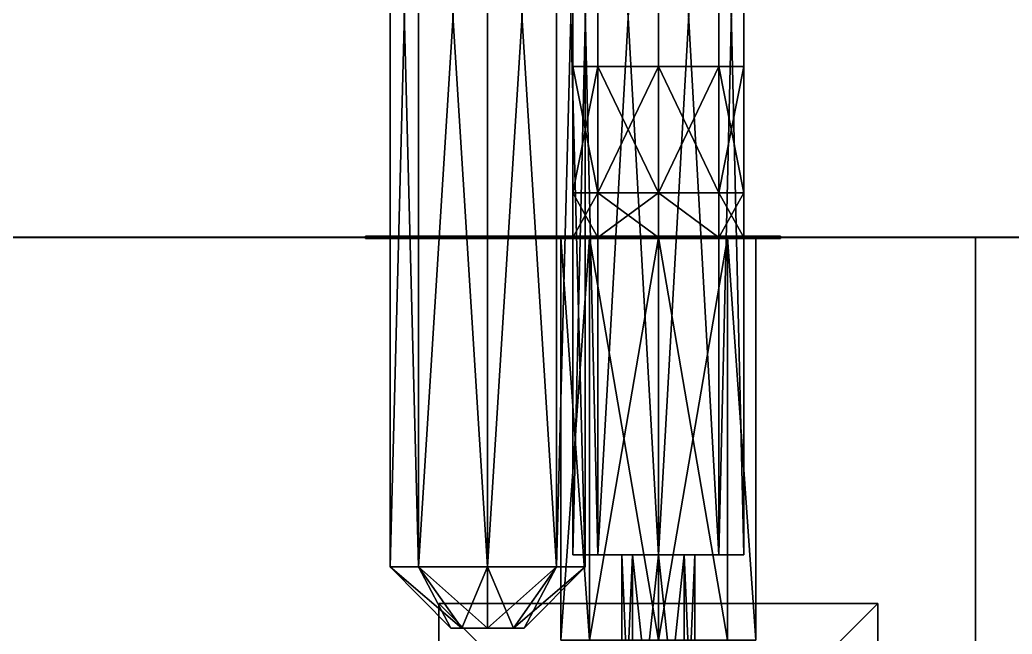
# Model space of a CAD drawing. Extents: x -150 to 2334, y -150 to 2984.
# Drawn here: x 2052.83 to 2093.5, y 742.21 to 767.37 of the extents above; entities that cross this region are included whole.
import ezdxf

# ---------------------------------------------------------------- set-up
doc = ezdxf.new("R2010")
doc.units = 0
for name, color, linetype in [('LAYER0', 7, 'CONTINUOUS'), ('LAYER23', 9, 'CONTINUOUS'), ('LAYER243', 7, 'CONTINUOUS'), ('LAYER258', 7, 'CONTINUOUS'), ('LAYER259', 251, 'CONTINUOUS'), ('LAYER27', 254, 'CONTINUOUS'), ('LAYER274', 7, 'CONTINUOUS'), ('LAYER278', 7, 'CONTINUOUS'), ('LAYER309', 7, 'CONTINUOUS'), ('LAYER31', 7, 'CONTINUOUS'), ('LAYER406', 7, 'CONTINUOUS'), ('LAYER48', 9, 'CONTINUOUS'), ('LAYER52', 254, 'CONTINUOUS'), ('LAYER56', 7, 'CONTINUOUS'), ('LAYER6', 7, 'CONTINUOUS'), ('LAYER69', 9, 'CONTINUOUS'), ('LAYER70', 254, 'CONTINUOUS')]:
    doc.layers.add(name, color=color, linetype=linetype)

msp = doc.modelspace()

# ---------------------------------------------------------------- linework, layer by layer
at = {"layer": 'LAYER0', "invisible_edges": 1}
for points in [[(2334, 2984, -5), (-150, -150, -5), (-150, 2984, -5), (2334, 2984, -5)], [(-150, -150, -5), (2334, 2984, -5), (2334, -150, -5), (-150, -150, -5)], [(2334, -150), (-150, 2984), (-150, -150), (2334, -150)], [(-150, 2984), (2334, -150), (2334, 2984), (-150, 2984)]]:
    msp.add_3dface(points, dxfattribs=at)
at = {"layer": 'LAYER23'}
for points in [[(2076.525, 789.457, 859.4749), (2075.5, 789.457, 857), (2075.5, 745.457, 857), (2076.525, 789.457, 859.4749)], [(2076.525, 745.457, 859.4749), (2076.525, 789.457, 859.4749), (2075.5, 745.457, 857), (2076.525, 745.457, 859.4749)], [(2075.5, 789.457, 857), (2076.525, 789.457, 854.5251), (2076.525, 745.457, 854.5251), (2075.5, 789.457, 857)], [(2075.5, 745.457, 857), (2075.5, 789.457, 857), (2076.525, 745.457, 854.5251), (2075.5, 745.457, 857)], [(2079, 789.457, 860.5), (2076.525, 789.457, 859.4749), (2076.525, 745.457, 859.4749), (2079, 789.457, 860.5)], [(2079, 745.457, 860.5), (2079, 789.457, 860.5), (2076.525, 745.457, 859.4749), (2079, 745.457, 860.5)], [(2076.525, 789.457, 854.5251), (2079, 789.457, 853.5), (2079, 745.457, 853.5), (2076.525, 789.457, 854.5251)], [(2076.525, 745.457, 854.5251), (2076.525, 789.457, 854.5251), (2079, 745.457, 853.5), (2076.525, 745.457, 854.5251)], [(2081.475, 789.457, 859.4749), (2079, 789.457, 860.5), (2079, 745.457, 860.5), (2081.475, 789.457, 859.4749)], [(2081.475, 745.457, 859.4749), (2081.475, 789.457, 859.4749), (2079, 745.457, 860.5), (2081.475, 745.457, 859.4749)], [(2079, 789.457, 853.5), (2081.475, 789.457, 854.5251), (2081.475, 745.457, 854.5251), (2079, 789.457, 853.5)], [(2079, 745.457, 853.5), (2079, 789.457, 853.5), (2081.475, 745.457, 854.5251), (2079, 745.457, 853.5)], [(2082.5, 789.457, 857), (2081.475, 789.457, 859.4749), (2081.475, 745.457, 859.4749), (2082.5, 789.457, 857)], [(2082.5, 745.457, 857), (2082.5, 789.457, 857), (2081.475, 745.457, 859.4749), (2082.5, 745.457, 857)], [(2081.475, 789.457, 854.5251), (2082.5, 789.457, 857), (2082.5, 745.457, 857), (2081.475, 789.457, 854.5251)], [(2081.475, 745.457, 854.5251), (2081.475, 789.457, 854.5251), (2082.5, 745.457, 857), (2081.475, 745.457, 854.5251)], [(2074, 758.507, 862), (2084, 758.507, 862), (2084, 758.507, 852), (2074, 758.507, 862)], [(2074, 758.507, 852), (2074, 758.507, 862), (2084, 758.507, 852), (2074, 758.507, 852)], [(2074, 758.507, 862), (2084, 758.407, 862), (2084, 758.507, 862), (2074, 758.507, 862)], [(2074, 758.407, 862), (2084, 758.407, 862), (2074, 758.507, 862), (2074, 758.407, 862)], [(2074, 758.407, 852), (2074, 758.507, 862), (2074, 758.407, 862), (2074, 758.407, 852)], [(2074, 758.507, 852), (2074, 758.507, 862), (2074, 758.407, 852), (2074, 758.507, 852)], [(2084, 758.507, 852), (2074, 758.407, 852), (2074, 758.507, 852), (2084, 758.507, 852)], [(2084, 758.407, 852), (2074, 758.407, 852), (2084, 758.507, 852), (2084, 758.407, 852)], [(2074, 758.407, 862), (2084, 758.407, 852), (2084, 758.407, 862), (2074, 758.407, 862)], [(2074, 758.407, 852), (2084, 758.407, 852), (2074, 758.407, 862), (2074, 758.407, 852)], [(2084, 758.407, 862), (2084, 758.507, 852), (2084, 758.407, 852), (2084, 758.407, 862)], [(2084, 758.507, 862), (2084, 758.507, 852), (2084, 758.407, 862), (2084, 758.507, 862)], [(2075.5, 745.457, 857), (2076.525, 745.457, 854.5251), (2081.475, 745.457, 854.5251), (2075.5, 745.457, 857)], [(2076.525, 745.457, 859.4749), (2075.5, 745.457, 857), (2081.475, 745.457, 854.5251), (2076.525, 745.457, 859.4749)], [(2081.475, 745.457, 854.5251), (2076.525, 745.457, 854.5251), (2079, 745.457, 853.5), (2081.475, 745.457, 854.5251)], [(2082.5, 745.457, 857), (2076.525, 745.457, 859.4749), (2081.475, 745.457, 854.5251), (2082.5, 745.457, 857)], [(2081.475, 745.457, 859.4749), (2076.525, 745.457, 859.4749), (2082.5, 745.457, 857), (2081.475, 745.457, 859.4749)], [(2079, 745.457, 860.5), (2076.525, 745.457, 859.4749), (2081.475, 745.457, 859.4749), (2079, 745.457, 860.5)], [(2077.939, 735.457, 858.0607), (2077.5, 745.457, 857), (2077.5, 735.457, 857), (2077.939, 735.457, 858.0607)], [(2077.939, 745.457, 858.0607), (2077.5, 745.457, 857), (2077.939, 735.457, 858.0607), (2077.939, 745.457, 858.0607)], [(2077.5, 735.457, 857), (2077.939, 745.457, 855.9393), (2077.939, 735.457, 855.9393), (2077.5, 735.457, 857)], [(2077.5, 745.457, 857), (2077.939, 745.457, 855.9393), (2077.5, 735.457, 857), (2077.5, 745.457, 857)], [(2079, 735.457, 858.5), (2077.939, 745.457, 858.0607), (2077.939, 735.457, 858.0607), (2079, 735.457, 858.5)], [(2079, 745.457, 858.5), (2077.939, 745.457, 858.0607), (2079, 735.457, 858.5), (2079, 745.457, 858.5)], [(2077.939, 735.457, 855.9393), (2079, 745.457, 855.5), (2079, 735.457, 855.5), (2077.939, 735.457, 855.9393)], [(2077.939, 745.457, 855.9393), (2079, 745.457, 855.5), (2077.939, 735.457, 855.9393), (2077.939, 745.457, 855.9393)], [(2080.061, 735.457, 858.0607), (2079, 745.457, 858.5), (2079, 735.457, 858.5), (2080.061, 735.457, 858.0607)], [(2080.061, 745.457, 858.0607), (2079, 745.457, 858.5), (2080.061, 735.457, 858.0607), (2080.061, 745.457, 858.0607)], [(2079, 735.457, 855.5), (2080.061, 745.457, 855.9393), (2080.061, 735.457, 855.9393), (2079, 735.457, 855.5)], [(2079, 745.457, 855.5), (2080.061, 745.457, 855.9393), (2079, 735.457, 855.5), (2079, 745.457, 855.5)], [(2080.5, 735.457, 857), (2080.061, 745.457, 858.0607), (2080.061, 735.457, 858.0607), (2080.5, 735.457, 857)], [(2080.5, 745.457, 857), (2080.061, 745.457, 858.0607), (2080.5, 735.457, 857), (2080.5, 745.457, 857)], [(2080.061, 735.457, 855.9393), (2080.5, 745.457, 857), (2080.5, 735.457, 857), (2080.061, 735.457, 855.9393)], [(2080.061, 745.457, 855.9393), (2080.5, 745.457, 857), (2080.061, 735.457, 855.9393), (2080.061, 745.457, 855.9393)]]:
    msp.add_3dface(points, dxfattribs=at)
at = {"layer": 'LAYER243', "invisible_edges": 1}
for points in [[(2164, 776.458), (1614, 758.458), (1614, 776.458), (2164, 776.458)], [(1614, 758.458), (2164, 776.458), (2164, 758.458), (1614, 758.458)], [(2164, 758.458, 2350), (1614, 776.458, 2350), (1614, 758.458, 2350), (2164, 758.458, 2350)], [(1614, 776.458, 2350), (2164, 758.458, 2350), (2164, 776.458, 2350), (1614, 776.458, 2350)], [(2164, 758.458, 2350), (1614, 758.458), (2164, 758.458), (2164, 758.458, 2350)], [(1614, 758.458), (2164, 758.458, 2350), (1614, 758.458, 2350), (1614, 758.458)]]:
    msp.add_3dface(points, dxfattribs=at)
at = {"layer": 'LAYER258'}
for points in [[(2069.172, 744.958, 86.17157), (2068, 789.958, 89), (2069.172, 789.958, 86.17157), (2069.172, 744.958, 86.17157)], [(2068, 744.958, 89), (2068, 789.958, 89), (2069.172, 744.958, 86.17157), (2068, 744.958, 89)], [(2068, 744.958, 89), (2069.172, 789.958, 91.82843), (2068, 789.958, 89), (2068, 744.958, 89)], [(2069.172, 744.958, 91.82843), (2069.172, 789.958, 91.82843), (2068, 744.958, 89), (2069.172, 744.958, 91.82843)], [(2072, 744.958, 85), (2069.172, 789.958, 86.17157), (2072, 789.958, 85), (2072, 744.958, 85)], [(2069.172, 744.958, 86.17157), (2069.172, 789.958, 86.17157), (2072, 744.958, 85), (2069.172, 744.958, 86.17157)], [(2069.172, 744.958, 91.82843), (2072, 789.958, 93), (2069.172, 789.958, 91.82843), (2069.172, 744.958, 91.82843)], [(2072, 744.958, 93), (2072, 789.958, 93), (2069.172, 744.958, 91.82843), (2072, 744.958, 93)], [(2074.828, 789.958, 86.17157), (2072, 744.958, 85), (2072, 789.958, 85), (2074.828, 789.958, 86.17157)], [(2074.828, 744.958, 86.17157), (2072, 744.958, 85), (2074.828, 789.958, 86.17157), (2074.828, 744.958, 86.17157)], [(2074.828, 789.958, 91.82843), (2072, 744.958, 93), (2074.828, 744.958, 91.82843), (2074.828, 789.958, 91.82843)], [(2072, 789.958, 93), (2072, 744.958, 93), (2074.828, 789.958, 91.82843), (2072, 789.958, 93)], [(2074.828, 789.958, 86.17157), (2076, 744.958, 89), (2074.828, 744.958, 86.17157), (2074.828, 789.958, 86.17157)], [(2076, 789.958, 89), (2076, 744.958, 89), (2074.828, 789.958, 86.17157), (2076, 789.958, 89)], [(2076, 789.958, 89), (2074.828, 744.958, 91.82843), (2076, 744.958, 89), (2076, 789.958, 89)], [(2074.828, 789.958, 91.82843), (2074.828, 744.958, 91.82843), (2076, 789.958, 89), (2074.828, 789.958, 91.82843)], [(2068, 744.958, 89), (2070.939, 742.458, 87.93934), (2069.172, 744.958, 86.17157), (2068, 744.958, 89)], [(2070.5, 742.458, 89), (2070.939, 742.458, 87.93934), (2068, 744.958, 89), (2070.5, 742.458, 89)], [(2069.172, 744.958, 91.82843), (2070.5, 742.458, 89), (2068, 744.958, 89), (2069.172, 744.958, 91.82843)], [(2069.172, 744.958, 86.17157), (2070.5, 742.458, 89), (2068, 744.958, 89), (2069.172, 744.958, 86.17157)], [(2068, 744.958, 89), (2070.939, 742.458, 90.06066), (2069.172, 744.958, 91.82843), (2068, 744.958, 89)], [(2070.5, 742.458, 89), (2070.939, 742.458, 90.06066), (2068, 744.958, 89), (2070.5, 742.458, 89)], [(2070.5, 742.458, 89), (2069.172, 744.958, 91.82843), (2068, 744.958, 89), (2070.5, 742.458, 89)], [(2070.939, 742.458, 87.93934), (2072, 744.958, 85), (2069.172, 744.958, 86.17157), (2070.939, 742.458, 87.93934)], [(2070.939, 742.458, 90.06066), (2070.5, 742.458, 89), (2069.172, 744.958, 91.82843), (2070.939, 742.458, 90.06066)], [(2069.172, 744.958, 91.82843), (2072, 742.458, 90.5), (2070.939, 742.458, 90.06066), (2069.172, 744.958, 91.82843)], [(2072, 744.958, 93), (2072, 742.458, 90.5), (2069.172, 744.958, 91.82843), (2072, 744.958, 93)], [(2072, 744.958, 85), (2070.939, 742.458, 87.93934), (2069.172, 744.958, 86.17157), (2072, 744.958, 85)], [(2070.939, 742.458, 87.93934), (2070.5, 742.458, 89), (2069.172, 744.958, 86.17157), (2070.939, 742.458, 87.93934)], [(2070.939, 742.458, 90.06066), (2069.172, 744.958, 91.82843), (2070.5, 742.458, 89), (2070.939, 742.458, 90.06066)], [(2072, 742.458, 90.5), (2069.172, 744.958, 91.82843), (2070.939, 742.458, 90.06066), (2072, 742.458, 90.5)], [(2072, 744.958, 93), (2069.172, 744.958, 91.82843), (2072, 742.458, 90.5), (2072, 744.958, 93)], [(2072, 742.458, 87.5), (2072, 744.958, 85), (2070.939, 742.458, 87.93934), (2072, 742.458, 87.5)], [(2072, 742.458, 87.5), (2070.939, 742.458, 87.93934), (2072, 744.958, 85), (2072, 742.458, 87.5)], [(2074.828, 744.958, 86.17157), (2072, 742.458, 87.5), (2072, 744.958, 85), (2074.828, 744.958, 86.17157)], [(2073.061, 742.458, 87.93934), (2072, 742.458, 87.5), (2074.828, 744.958, 86.17157), (2073.061, 742.458, 87.93934)], [(2074.828, 744.958, 91.82843), (2072, 742.458, 90.5), (2073.061, 742.458, 90.06066), (2074.828, 744.958, 91.82843)], [(2072, 744.958, 93), (2072, 742.458, 90.5), (2074.828, 744.958, 91.82843), (2072, 744.958, 93)], [(2074.828, 744.958, 86.17157), (2073.5, 742.458, 89), (2073.061, 742.458, 87.93934), (2074.828, 744.958, 86.17157)], [(2076, 744.958, 89), (2073.061, 742.458, 90.06066), (2073.5, 742.458, 89), (2076, 744.958, 89)], [(2074.828, 744.958, 91.82843), (2073.061, 742.458, 90.06066), (2076, 744.958, 89), (2074.828, 744.958, 91.82843)], [(2076, 744.958, 89), (2073.5, 742.458, 89), (2074.828, 744.958, 86.17157), (2076, 744.958, 89)], [(2070.5, 742.458, 89), (2073.061, 742.458, 87.93934), (2070.939, 742.458, 87.93934), (2070.5, 742.458, 89)], [(2070.5, 742.458, 89), (2073.5, 742.458, 89), (2073.061, 742.458, 87.93934), (2070.5, 742.458, 89)], [(2070.939, 742.458, 90.06066), (2073.5, 742.458, 89), (2070.5, 742.458, 89), (2070.939, 742.458, 90.06066)], [(2073.061, 742.458, 87.93934), (2070.939, 742.458, 90.06066), (2070.5, 742.458, 89), (2073.061, 742.458, 87.93934)], [(2072, 742.458, 87.5), (2070.5, 742.458, 89), (2070.939, 742.458, 87.93934), (2072, 742.458, 87.5)], [(2073.061, 742.458, 87.93934), (2070.5, 742.458, 89), (2072, 742.458, 87.5), (2073.061, 742.458, 87.93934)], [(2070.939, 742.458, 87.93934), (2073.061, 742.458, 87.93934), (2072, 742.458, 87.5), (2070.939, 742.458, 87.93934)], [(2070.939, 742.458, 90.06066), (2073.061, 742.458, 90.06066), (2073.5, 742.458, 89), (2070.939, 742.458, 90.06066)], [(2072, 742.458, 90.5), (2073.061, 742.458, 90.06066), (2070.939, 742.458, 90.06066), (2072, 742.458, 90.5)], [(2073.061, 742.458, 90.06066), (2070.939, 742.458, 90.06066), (2073.5, 742.458, 89), (2073.061, 742.458, 90.06066)], [(2072, 742.458, 90.5), (2070.939, 742.458, 90.06066), (2073.061, 742.458, 90.06066), (2072, 742.458, 90.5)], [(2073.5, 742.458, 89), (2070.939, 742.458, 90.06066), (2073.061, 742.458, 87.93934), (2073.5, 742.458, 89)]]:
    msp.add_3dface(points, dxfattribs=at)
at = {"layer": 'LAYER259'}
for points in [[(2077, 758.508, 94), (2077, 758.508, 94), (2067, 758.508, 94), (2077, 758.508, 94)], [(2067, 758.408, 84), (2067, 758.508, 84), (2067, 758.508, 84), (2067, 758.408, 84)], [(2077, 758.508, 84), (2077, 758.508, 94), (2067, 758.508, 94), (2067, 758.508, 84)], [(2067, 758.508, 84), (2067, 758.508, 94), (2067, 758.408, 94), (2067, 758.408, 84)], [(2067, 758.508, 94), (2077, 758.508, 94), (2077, 758.408, 94), (2067, 758.408, 94)], [(2067, 758.408, 84), (2077, 758.408, 84), (2077, 758.508, 84), (2067, 758.508, 84)], [(2067, 758.408, 84), (2067, 758.408, 94), (2067, 758.408, 84)], [(2067, 758.408, 94), (2077, 758.408, 94), (2077, 758.408, 84), (2067, 758.408, 84)], [(2077, 758.408, 94), (2077, 758.508, 94), (2077, 758.508, 94), (2077, 758.408, 94)], [(2077, 758.408, 84), (2077, 758.408, 94), (2077, 758.508, 94), (2077, 758.508, 84)]]:
    msp.add_3dface(points, dxfattribs=at)
at = {"layer": 'LAYER27'}
for points in [[(2070, 743.457, 848.05), (2070, 725.457, 847.95), (2070, 725.457, 848.05), (2070, 743.457, 848.05)], [(2070, 743.457, 847.95), (2070, 725.457, 847.95), (2070, 743.457, 848.05), (2070, 743.457, 847.95)], [(2088, 743.457, 848.05), (2070, 743.457, 847.95), (2070, 743.457, 848.05), (2088, 743.457, 848.05)], [(2088, 743.457, 847.95), (2070, 743.457, 847.95), (2088, 743.457, 848.05), (2088, 743.457, 847.95)], [(2088, 725.457, 848.05), (2070, 743.457, 848.05), (2070, 725.457, 848.05), (2088, 725.457, 848.05)], [(2088, 743.457, 848.05), (2070, 743.457, 848.05), (2088, 725.457, 848.05), (2088, 743.457, 848.05)], [(2070, 725.457, 847.95), (2088, 743.457, 847.95), (2088, 725.457, 847.95), (2070, 725.457, 847.95)], [(2070, 743.457, 847.95), (2088, 743.457, 847.95), (2070, 725.457, 847.95), (2070, 743.457, 847.95)], [(2088, 725.457, 847.95), (2088, 743.457, 848.05), (2088, 743.457, 847.95), (2088, 725.457, 847.95)], [(2088, 725.457, 848.05), (2088, 743.457, 848.05), (2088, 725.457, 847.95), (2088, 725.457, 848.05)]]:
    msp.add_3dface(points, dxfattribs=at)
at = {"layer": 'LAYER274'}
for points in [[(2069.172, 789.958, 2342.828), (2068, 744.958, 2340), (2069.172, 744.958, 2342.828), (2069.172, 789.958, 2342.828)], [(2068, 789.958, 2340), (2068, 744.958, 2340), (2069.172, 789.958, 2342.828), (2068, 789.958, 2340)], [(2068, 789.958, 2340), (2069.172, 744.958, 2337.172), (2068, 744.958, 2340), (2068, 789.958, 2340)], [(2069.172, 789.958, 2337.172), (2069.172, 744.958, 2337.172), (2068, 789.958, 2340), (2069.172, 789.958, 2337.172)], [(2072, 789.958, 2344), (2069.172, 744.958, 2342.828), (2072, 744.958, 2344), (2072, 789.958, 2344)], [(2069.172, 789.958, 2342.828), (2069.172, 744.958, 2342.828), (2072, 789.958, 2344), (2069.172, 789.958, 2342.828)], [(2069.172, 789.958, 2337.172), (2072, 744.958, 2336), (2069.172, 744.958, 2337.172), (2069.172, 789.958, 2337.172)], [(2072, 789.958, 2336), (2072, 744.958, 2336), (2069.172, 789.958, 2337.172), (2072, 789.958, 2336)], [(2074.828, 744.958, 2342.828), (2072, 789.958, 2344), (2072, 744.958, 2344), (2074.828, 744.958, 2342.828)], [(2074.828, 789.958, 2342.828), (2072, 789.958, 2344), (2074.828, 744.958, 2342.828), (2074.828, 789.958, 2342.828)], [(2074.828, 744.958, 2337.172), (2072, 789.958, 2336), (2074.828, 789.958, 2337.172), (2074.828, 744.958, 2337.172)], [(2072, 744.958, 2336), (2072, 789.958, 2336), (2074.828, 744.958, 2337.172), (2072, 744.958, 2336)], [(2074.828, 744.958, 2342.828), (2076, 789.958, 2340), (2074.828, 789.958, 2342.828), (2074.828, 744.958, 2342.828)], [(2076, 744.958, 2340), (2076, 789.958, 2340), (2074.828, 744.958, 2342.828), (2076, 744.958, 2340)], [(2076, 744.958, 2340), (2074.828, 789.958, 2337.172), (2076, 789.958, 2340), (2076, 744.958, 2340)], [(2074.828, 744.958, 2337.172), (2074.828, 789.958, 2337.172), (2076, 744.958, 2340), (2074.828, 744.958, 2337.172)], [(2077, 758.508, 2335), (2067, 758.508, 2345), (2077, 758.508, 2345), (2077, 758.508, 2335)], [(2067, 758.508, 2335), (2067, 758.508, 2345), (2077, 758.508, 2335), (2067, 758.508, 2335)], [(2077, 758.408, 2345), (2067, 758.508, 2345), (2067, 758.408, 2345), (2077, 758.408, 2345)], [(2077, 758.508, 2345), (2067, 758.508, 2345), (2077, 758.408, 2345), (2077, 758.508, 2345)], [(2067, 758.408, 2335), (2077, 758.508, 2335), (2077, 758.408, 2335), (2067, 758.408, 2335)], [(2067, 758.508, 2335), (2077, 758.508, 2335), (2067, 758.408, 2335), (2067, 758.508, 2335)], [(2067, 758.408, 2335), (2067, 758.508, 2345), (2067, 758.508, 2335), (2067, 758.408, 2335)], [(2067, 758.408, 2345), (2067, 758.508, 2345), (2067, 758.408, 2335), (2067, 758.408, 2345)], [(2067, 758.408, 2335), (2077, 758.408, 2345), (2067, 758.408, 2345), (2067, 758.408, 2335)], [(2077, 758.408, 2335), (2077, 758.408, 2345), (2067, 758.408, 2335), (2077, 758.408, 2335)], [(2077, 758.408, 2335), (2077, 758.508, 2345), (2077, 758.408, 2345), (2077, 758.408, 2335)], [(2077, 758.508, 2335), (2077, 758.508, 2345), (2077, 758.408, 2335), (2077, 758.508, 2335)], [(2068, 744.958, 2340), (2070.939, 742.458, 2338.939), (2070.5, 742.458, 2340), (2068, 744.958, 2340)], [(2069.172, 744.958, 2337.172), (2070.939, 742.458, 2338.939), (2068, 744.958, 2340), (2069.172, 744.958, 2337.172)], [(2068, 744.958, 2340), (2070.939, 742.458, 2341.061), (2069.172, 744.958, 2342.828), (2068, 744.958, 2340)], [(2070.5, 742.458, 2340), (2070.939, 742.458, 2341.061), (2068, 744.958, 2340), (2070.5, 742.458, 2340)], [(2069.172, 744.958, 2337.172), (2072, 742.458, 2338.5), (2070.939, 742.458, 2338.939), (2069.172, 744.958, 2337.172)], [(2072, 744.958, 2336), (2072, 742.458, 2338.5), (2069.172, 744.958, 2337.172), (2072, 744.958, 2336)], [(2069.172, 744.958, 2342.828), (2072, 742.458, 2341.5), (2072, 744.958, 2344), (2069.172, 744.958, 2342.828)], [(2070.939, 742.458, 2341.061), (2072, 742.458, 2341.5), (2069.172, 744.958, 2342.828), (2070.939, 742.458, 2341.061)], [(2073.061, 742.458, 2341.061), (2072, 744.958, 2344), (2072, 742.458, 2341.5), (2073.061, 742.458, 2341.061)], [(2074.828, 744.958, 2342.828), (2072, 744.958, 2344), (2073.061, 742.458, 2341.061), (2074.828, 744.958, 2342.828)], [(2072, 744.958, 2336), (2073.061, 742.458, 2338.939), (2072, 742.458, 2338.5), (2072, 744.958, 2336)], [(2074.828, 744.958, 2337.172), (2073.061, 742.458, 2338.939), (2072, 744.958, 2336), (2074.828, 744.958, 2337.172)], [(2073.5, 742.458, 2340), (2074.828, 744.958, 2342.828), (2073.061, 742.458, 2341.061), (2073.5, 742.458, 2340)], [(2074.828, 744.958, 2337.172), (2073.5, 742.458, 2340), (2073.061, 742.458, 2338.939), (2074.828, 744.958, 2337.172)], [(2076, 744.958, 2340), (2074.828, 744.958, 2342.828), (2073.5, 742.458, 2340), (2076, 744.958, 2340)], [(2076, 744.958, 2340), (2073.5, 742.458, 2340), (2074.828, 744.958, 2337.172), (2076, 744.958, 2340)], [(2070.5, 742.458, 2340), (2073.061, 742.458, 2341.061), (2070.939, 742.458, 2341.061), (2070.5, 742.458, 2340)], [(2070.5, 742.458, 2340), (2073.5, 742.458, 2340), (2073.061, 742.458, 2341.061), (2070.5, 742.458, 2340)], [(2070.939, 742.458, 2338.939), (2073.5, 742.458, 2340), (2070.5, 742.458, 2340), (2070.939, 742.458, 2338.939)], [(2070.939, 742.458, 2341.061), (2073.061, 742.458, 2341.061), (2072, 742.458, 2341.5), (2070.939, 742.458, 2341.061)], [(2070.939, 742.458, 2338.939), (2073.061, 742.458, 2338.939), (2073.5, 742.458, 2340), (2070.939, 742.458, 2338.939)], [(2072, 742.458, 2338.5), (2073.061, 742.458, 2338.939), (2070.939, 742.458, 2338.939), (2072, 742.458, 2338.5)]]:
    msp.add_3dface(points, dxfattribs=at)
at = {"layer": 'LAYER278', "invisible_edges": 1}
for points in [[(2164, 45.78802, 80), (1614, 758.458, 80), (2164, 758.458, 80), (2164, 45.78802, 80)], [(1614, 758.458, 80), (2164, 45.78802, 80), (1614, 45.78802, 80), (1614, 758.458, 80)], [(2164, 758.458, 98), (1614, 758.458, 80), (1614, 758.458, 98), (2164, 758.458, 98)], [(1614, 758.458, 80), (2164, 758.458, 98), (2164, 758.458, 80), (1614, 758.458, 80)], [(1614, 45.78802, 98), (2164, 758.458, 98), (1614, 758.458, 98), (1614, 45.78802, 98)], [(2164, 758.458, 98), (1614, 45.78802, 98), (2164, 45.78802, 98), (2164, 758.458, 98)]]:
    msp.add_3dface(points, dxfattribs=at)
at = {"layer": 'LAYER309', "invisible_edges": 1}
for points in [[(2164, 758.458, 2349), (1614, 45.78802, 2349), (2164, 45.78802, 2349), (2164, 758.458, 2349)], [(1614, 45.78802, 2349), (2164, 758.458, 2349), (1614, 758.458, 2349), (1614, 45.78802, 2349)], [(2164, 758.458, 2349), (1614, 758.458, 2331), (1614, 758.458, 2349), (2164, 758.458, 2349)], [(1614, 758.458, 2331), (2164, 758.458, 2349), (2164, 758.458, 2331), (1614, 758.458, 2331)], [(1614, 758.458, 2331), (2164, 45.78802, 2331), (1614, 45.78802, 2331), (1614, 758.458, 2331)], [(2164, 45.78802, 2331), (1614, 758.458, 2331), (2164, 758.458, 2331), (2164, 45.78802, 2331)]]:
    msp.add_3dface(points, dxfattribs=at)
at = {"layer": 'LAYER31', "invisible_edges": 1}
for points in [[(2139.4, 758.461, 1934), (1674, 45.79102, 1934), (2139.4, 45.79102, 1934), (2139.4, 758.461, 1934)], [(1674, 45.79102, 1934), (2139.4, 758.461, 1934), (1674, 758.461, 1934), (1674, 45.79102, 1934)], [(2139.4, 758.461, 1934), (1674, 758.461, 1916), (1674, 758.461, 1934), (2139.4, 758.461, 1934)], [(1674, 758.461, 1916), (2139.4, 758.461, 1934), (2139.4, 758.461, 1916), (1674, 758.461, 1916)], [(1674, 758.461, 1916), (2139.4, 45.79102, 1916), (1674, 45.79102, 1916), (1674, 758.461, 1916)], [(2139.4, 45.79102, 1916), (1674, 758.461, 1916), (2139.4, 758.461, 1916), (2139.4, 45.79102, 1916)]]:
    msp.add_3dface(points, dxfattribs=at)
at = {"layer": 'LAYER406', "invisible_edges": 1}
for points in [[(2092, 758.458, 296), (2012, 758.458, 848), (2092, 758.458, 848), (2092, 758.458, 296)], [(2012, 758.458, 848), (2092, 758.458, 296), (2012, 758.458, 296), (2012, 758.458, 848)], [(2092, 740.458, 848), (2012, 758.458, 848), (2012, 740.458, 848), (2092, 740.458, 848)], [(2012, 758.458, 848), (2092, 740.458, 848), (2092, 758.458, 848), (2012, 758.458, 848)], [(2092, 758.458, 296), (2012, 740.458, 296), (2012, 758.458, 296), (2092, 758.458, 296)], [(2012, 740.458, 296), (2092, 758.458, 296), (2092, 740.458, 296), (2012, 740.458, 296)], [(2092, 740.458, 848), (2092, 758.458, 296), (2092, 758.458, 848), (2092, 740.458, 848)], [(2092, 758.458, 296), (2092, 740.458, 848), (2092, 740.458, 296), (2092, 758.458, 296)]]:
    msp.add_3dface(points, dxfattribs=at)
at = {"layer": 'LAYER48'}
for points in [[(2076.525, 789.457, 1927.475), (2075.5, 789.457, 1925), (2075.5, 745.457, 1925), (2076.525, 789.457, 1927.475)], [(2076.525, 745.457, 1927.475), (2076.525, 789.457, 1927.475), (2075.5, 745.457, 1925), (2076.525, 745.457, 1927.475)], [(2075.5, 789.457, 1925), (2076.525, 789.457, 1922.525), (2076.525, 745.457, 1922.525), (2075.5, 789.457, 1925)], [(2075.5, 745.457, 1925), (2075.5, 789.457, 1925), (2076.525, 745.457, 1922.525), (2075.5, 745.457, 1925)], [(2079, 789.457, 1928.5), (2076.525, 789.457, 1927.475), (2076.525, 745.457, 1927.475), (2079, 789.457, 1928.5)], [(2079, 745.457, 1928.5), (2079, 789.457, 1928.5), (2076.525, 745.457, 1927.475), (2079, 745.457, 1928.5)], [(2076.525, 789.457, 1922.525), (2079, 789.457, 1921.5), (2079, 745.457, 1921.5), (2076.525, 789.457, 1922.525)], [(2076.525, 745.457, 1922.525), (2076.525, 789.457, 1922.525), (2079, 745.457, 1921.5), (2076.525, 745.457, 1922.525)], [(2081.475, 789.457, 1927.475), (2079, 789.457, 1928.5), (2079, 745.457, 1928.5), (2081.475, 789.457, 1927.475)], [(2081.475, 745.457, 1927.475), (2081.475, 789.457, 1927.475), (2079, 745.457, 1928.5), (2081.475, 745.457, 1927.475)], [(2079, 789.457, 1921.5), (2081.475, 789.457, 1922.525), (2081.475, 745.457, 1922.525), (2079, 789.457, 1921.5)], [(2079, 745.457, 1921.5), (2079, 789.457, 1921.5), (2081.475, 745.457, 1922.525), (2079, 745.457, 1921.5)], [(2082.5, 789.457, 1925), (2081.475, 789.457, 1927.475), (2081.475, 745.457, 1927.475), (2082.5, 789.457, 1925)], [(2082.5, 745.457, 1925), (2082.5, 789.457, 1925), (2081.475, 745.457, 1927.475), (2082.5, 745.457, 1925)], [(2081.475, 789.457, 1922.525), (2082.5, 789.457, 1925), (2082.5, 745.457, 1925), (2081.475, 789.457, 1922.525)], [(2081.475, 745.457, 1922.525), (2081.475, 789.457, 1922.525), (2082.5, 745.457, 1925), (2081.475, 745.457, 1922.525)], [(2074, 758.507, 1930), (2084, 758.507, 1930), (2084, 758.507, 1920), (2074, 758.507, 1930)], [(2074, 758.507, 1920), (2074, 758.507, 1930), (2084, 758.507, 1920), (2074, 758.507, 1920)], [(2074, 758.507, 1930), (2084, 758.407, 1930), (2084, 758.507, 1930), (2074, 758.507, 1930)], [(2074, 758.407, 1930), (2084, 758.407, 1930), (2074, 758.507, 1930), (2074, 758.407, 1930)], [(2074, 758.407, 1920), (2074, 758.507, 1930), (2074, 758.407, 1930), (2074, 758.407, 1920)], [(2074, 758.507, 1920), (2074, 758.507, 1930), (2074, 758.407, 1920), (2074, 758.507, 1920)], [(2084, 758.507, 1920), (2074, 758.407, 1920), (2074, 758.507, 1920), (2084, 758.507, 1920)], [(2084, 758.407, 1920), (2074, 758.407, 1920), (2084, 758.507, 1920), (2084, 758.407, 1920)], [(2074, 758.407, 1930), (2084, 758.407, 1920), (2084, 758.407, 1930), (2074, 758.407, 1930)], [(2074, 758.407, 1920), (2084, 758.407, 1920), (2074, 758.407, 1930), (2074, 758.407, 1920)], [(2084, 758.407, 1930), (2084, 758.507, 1920), (2084, 758.407, 1920), (2084, 758.407, 1930)], [(2084, 758.507, 1930), (2084, 758.507, 1920), (2084, 758.407, 1930), (2084, 758.507, 1930)], [(2075.5, 745.457, 1925), (2076.525, 745.457, 1922.525), (2081.475, 745.457, 1922.525), (2075.5, 745.457, 1925)], [(2076.525, 745.457, 1927.475), (2075.5, 745.457, 1925), (2081.475, 745.457, 1922.525), (2076.525, 745.457, 1927.475)], [(2081.475, 745.457, 1922.525), (2076.525, 745.457, 1922.525), (2079, 745.457, 1921.5), (2081.475, 745.457, 1922.525)], [(2082.5, 745.457, 1925), (2076.525, 745.457, 1927.475), (2081.475, 745.457, 1922.525), (2082.5, 745.457, 1925)], [(2081.475, 745.457, 1927.475), (2076.525, 745.457, 1927.475), (2082.5, 745.457, 1925), (2081.475, 745.457, 1927.475)], [(2079, 745.457, 1928.5), (2076.525, 745.457, 1927.475), (2081.475, 745.457, 1927.475), (2079, 745.457, 1928.5)], [(2077.939, 735.457, 1926.061), (2077.5, 745.457, 1925), (2077.5, 735.457, 1925), (2077.939, 735.457, 1926.061)], [(2077.939, 745.457, 1926.061), (2077.5, 745.457, 1925), (2077.939, 735.457, 1926.061), (2077.939, 745.457, 1926.061)], [(2077.5, 735.457, 1925), (2077.939, 745.457, 1923.939), (2077.939, 735.457, 1923.939), (2077.5, 735.457, 1925)], [(2077.5, 745.457, 1925), (2077.939, 745.457, 1923.939), (2077.5, 735.457, 1925), (2077.5, 745.457, 1925)], [(2079, 735.457, 1926.5), (2077.939, 745.457, 1926.061), (2077.939, 735.457, 1926.061), (2079, 735.457, 1926.5)], [(2079, 745.457, 1926.5), (2077.939, 745.457, 1926.061), (2079, 735.457, 1926.5), (2079, 745.457, 1926.5)], [(2077.939, 735.457, 1923.939), (2079, 745.457, 1923.5), (2079, 735.457, 1923.5), (2077.939, 735.457, 1923.939)], [(2077.939, 745.457, 1923.939), (2079, 745.457, 1923.5), (2077.939, 735.457, 1923.939), (2077.939, 745.457, 1923.939)], [(2080.061, 735.457, 1926.061), (2079, 745.457, 1926.5), (2079, 735.457, 1926.5), (2080.061, 735.457, 1926.061)], [(2080.061, 745.457, 1926.061), (2079, 745.457, 1926.5), (2080.061, 735.457, 1926.061), (2080.061, 745.457, 1926.061)], [(2079, 735.457, 1923.5), (2080.061, 745.457, 1923.939), (2080.061, 735.457, 1923.939), (2079, 735.457, 1923.5)], [(2079, 745.457, 1923.5), (2080.061, 745.457, 1923.939), (2079, 735.457, 1923.5), (2079, 745.457, 1923.5)], [(2080.5, 735.457, 1925), (2080.061, 745.457, 1926.061), (2080.061, 735.457, 1926.061), (2080.5, 735.457, 1925)], [(2080.5, 745.457, 1925), (2080.061, 745.457, 1926.061), (2080.5, 735.457, 1925), (2080.5, 745.457, 1925)], [(2080.061, 735.457, 1923.939), (2080.5, 745.457, 1925), (2080.5, 735.457, 1925), (2080.061, 735.457, 1923.939)], [(2080.061, 745.457, 1923.939), (2080.5, 745.457, 1925), (2080.061, 735.457, 1923.939), (2080.061, 745.457, 1923.939)]]:
    msp.add_3dface(points, dxfattribs=at)
at = {"layer": 'LAYER52'}
for points in [[(2070, 743.457, 1916.05), (2070, 725.457, 1915.95), (2070, 725.457, 1916.05), (2070, 743.457, 1916.05)], [(2070, 743.457, 1915.95), (2070, 725.457, 1915.95), (2070, 743.457, 1916.05), (2070, 743.457, 1915.95)], [(2088, 743.457, 1916.05), (2070, 743.457, 1915.95), (2070, 743.457, 1916.05), (2088, 743.457, 1916.05)], [(2088, 743.457, 1915.95), (2070, 743.457, 1915.95), (2088, 743.457, 1916.05), (2088, 743.457, 1915.95)], [(2088, 725.457, 1916.05), (2070, 743.457, 1916.05), (2070, 725.457, 1916.05), (2088, 725.457, 1916.05)], [(2088, 743.457, 1916.05), (2070, 743.457, 1916.05), (2088, 725.457, 1916.05), (2088, 743.457, 1916.05)], [(2070, 725.457, 1915.95), (2088, 743.457, 1915.95), (2088, 725.457, 1915.95), (2070, 725.457, 1915.95)], [(2070, 743.457, 1915.95), (2088, 743.457, 1915.95), (2070, 725.457, 1915.95), (2070, 743.457, 1915.95)], [(2088, 725.457, 1915.95), (2088, 743.457, 1916.05), (2088, 743.457, 1915.95), (2088, 725.457, 1915.95)], [(2088, 725.457, 1916.05), (2088, 743.457, 1916.05), (2088, 725.457, 1915.95), (2088, 725.457, 1916.05)]]:
    msp.add_3dface(points, dxfattribs=at)
at = {"layer": 'LAYER56', "invisible_edges": 1}
for points in [[(2139.4, 758.461, 296), (1674, 45.79102, 296), (2139.4, 45.79102, 296), (2139.4, 758.461, 296)], [(1674, 45.79102, 296), (2139.4, 758.461, 296), (1674, 758.461, 296), (1674, 45.79102, 296)], [(2139.4, 758.461, 296), (1674, 758.461, 278), (1674, 758.461, 296), (2139.4, 758.461, 296)], [(1674, 758.461, 278), (2139.4, 758.461, 296), (2139.4, 758.461, 278), (1674, 758.461, 278)], [(1674, 758.461, 278), (2139.4, 45.79102, 278), (1674, 45.79102, 278), (1674, 758.461, 278)], [(2139.4, 45.79102, 278), (1674, 758.461, 278), (2139.4, 758.461, 278), (2139.4, 45.79102, 278)]]:
    msp.add_3dface(points, dxfattribs=at)
at = {"layer": 'LAYER6', "invisible_edges": 1}
for points in [[(2139.4, 758.461, 866), (1674, 45.79102, 866), (2139.4, 45.79102, 866), (2139.4, 758.461, 866)], [(1674, 45.79102, 866), (2139.4, 758.461, 866), (1674, 758.461, 866), (1674, 45.79102, 866)], [(2139.4, 758.461, 866), (1674, 758.461, 848), (1674, 758.461, 866), (2139.4, 758.461, 866)], [(1674, 758.461, 848), (2139.4, 758.461, 866), (2139.4, 758.461, 848), (1674, 758.461, 848)], [(1674, 758.461, 848), (2139.4, 45.79102, 848), (1674, 45.79102, 848), (1674, 758.461, 848)], [(2139.4, 45.79102, 848), (1674, 758.461, 848), (2139.4, 758.461, 848), (2139.4, 45.79102, 848)]]:
    msp.add_3dface(points, dxfattribs=at)
at = {"layer": 'LAYER69'}
for points in [[(2076.525, 765.457, 289.4749), (2075.5, 760.2773, 287), (2076.525, 760.2773, 289.4749), (2076.525, 765.457, 289.4749)], [(2075.5, 765.457, 287), (2075.5, 760.2773, 287), (2076.525, 765.457, 289.4749), (2075.5, 765.457, 287)], [(2075.5, 765.457, 287), (2076.525, 760.2773, 284.5251), (2075.5, 760.2773, 287), (2075.5, 765.457, 287)], [(2076.525, 765.457, 284.5251), (2076.525, 760.2773, 284.5251), (2075.5, 765.457, 287), (2076.525, 765.457, 284.5251)], [(2082.5, 765.457, 287), (2075.5, 765.457, 287), (2076.525, 765.457, 289.4749), (2082.5, 765.457, 287)], [(2081.475, 765.457, 284.5251), (2075.5, 765.457, 287), (2082.5, 765.457, 287), (2081.475, 765.457, 284.5251)], [(2079, 765.457, 283.5), (2075.5, 765.457, 287), (2081.475, 765.457, 284.5251), (2079, 765.457, 283.5)], [(2076.525, 765.457, 284.5251), (2075.5, 765.457, 287), (2079, 765.457, 283.5), (2076.525, 765.457, 284.5251)], [(2079, 765.457, 290.5), (2076.525, 760.2773, 289.4749), (2079, 760.2773, 290.5), (2079, 765.457, 290.5)], [(2076.525, 765.457, 289.4749), (2076.525, 760.2773, 289.4749), (2079, 765.457, 290.5), (2076.525, 765.457, 289.4749)], [(2079, 765.457, 283.5), (2076.525, 760.2773, 284.5251), (2076.525, 765.457, 284.5251), (2079, 765.457, 283.5)], [(2079, 760.2773, 283.5), (2076.525, 760.2773, 284.5251), (2079, 765.457, 283.5), (2079, 760.2773, 283.5)], [(2081.475, 765.457, 289.4749), (2076.525, 765.457, 289.4749), (2079, 765.457, 290.5), (2081.475, 765.457, 289.4749)], [(2082.5, 765.457, 287), (2076.525, 765.457, 289.4749), (2081.475, 765.457, 289.4749), (2082.5, 765.457, 287)], [(2076.525, 765.457, 284.5251), (2079, 760.2773, 283.5), (2076.525, 760.2773, 284.5251), (2076.525, 765.457, 284.5251)], [(2079, 765.457, 283.5), (2079, 760.2773, 283.5), (2076.525, 765.457, 284.5251), (2079, 765.457, 283.5)], [(2081.475, 765.457, 289.4749), (2079, 760.2773, 290.5), (2081.475, 760.2773, 289.4749), (2081.475, 765.457, 289.4749)], [(2079, 765.457, 290.5), (2079, 760.2773, 290.5), (2081.475, 765.457, 289.4749), (2079, 765.457, 290.5)], [(2081.475, 760.2773, 284.5251), (2079, 765.457, 283.5), (2081.475, 765.457, 284.5251), (2081.475, 760.2773, 284.5251)], [(2079, 760.2773, 283.5), (2079, 765.457, 283.5), (2081.475, 760.2773, 284.5251), (2079, 760.2773, 283.5)], [(2081.475, 760.2773, 289.4749), (2082.5, 765.457, 287), (2081.475, 765.457, 289.4749), (2081.475, 760.2773, 289.4749)], [(2082.5, 760.2773, 287), (2082.5, 765.457, 287), (2081.475, 760.2773, 289.4749), (2082.5, 760.2773, 287)], [(2082.5, 760.2773, 287), (2081.475, 765.457, 284.5251), (2082.5, 765.457, 287), (2082.5, 760.2773, 287)], [(2081.475, 760.2773, 284.5251), (2081.475, 765.457, 284.5251), (2082.5, 760.2773, 287), (2081.475, 760.2773, 284.5251)], [(2076.525, 758.457, 289.4749), (2075.5, 760.2773, 287), (2075.5, 758.457, 287), (2076.525, 758.457, 289.4749)], [(2076.525, 760.2773, 289.4749), (2075.5, 760.2773, 287), (2076.525, 758.457, 289.4749), (2076.525, 760.2773, 289.4749)], [(2075.5, 758.457, 287), (2076.525, 760.2773, 284.5251), (2076.525, 758.457, 284.5251), (2075.5, 758.457, 287)], [(2075.5, 760.2773, 287), (2076.525, 760.2773, 284.5251), (2075.5, 758.457, 287), (2075.5, 760.2773, 287)], [(2079, 758.457, 290.5), (2076.525, 760.2773, 289.4749), (2076.525, 758.457, 289.4749), (2079, 758.457, 290.5)], [(2079, 760.2773, 290.5), (2076.525, 760.2773, 289.4749), (2079, 758.457, 290.5), (2079, 760.2773, 290.5)], [(2079, 760.2773, 283.5), (2076.525, 758.457, 284.5251), (2076.525, 760.2773, 284.5251), (2079, 760.2773, 283.5)], [(2079, 758.457, 283.5), (2076.525, 758.457, 284.5251), (2079, 760.2773, 283.5), (2079, 758.457, 283.5)], [(2076.525, 760.2773, 284.5251), (2079, 758.457, 283.5), (2076.525, 758.457, 284.5251), (2076.525, 760.2773, 284.5251)], [(2079, 760.2773, 283.5), (2079, 758.457, 283.5), (2076.525, 760.2773, 284.5251), (2079, 760.2773, 283.5)], [(2081.475, 758.457, 289.4749), (2079, 760.2773, 290.5), (2079, 758.457, 290.5), (2081.475, 758.457, 289.4749)], [(2081.475, 760.2773, 289.4749), (2079, 760.2773, 290.5), (2081.475, 758.457, 289.4749), (2081.475, 760.2773, 289.4749)], [(2081.475, 758.457, 284.5251), (2079, 760.2773, 283.5), (2081.475, 760.2773, 284.5251), (2081.475, 758.457, 284.5251)], [(2079, 758.457, 283.5), (2079, 760.2773, 283.5), (2081.475, 758.457, 284.5251), (2079, 758.457, 283.5)], [(2081.475, 758.457, 289.4749), (2082.5, 760.2773, 287), (2081.475, 760.2773, 289.4749), (2081.475, 758.457, 289.4749)], [(2082.5, 758.457, 287), (2082.5, 760.2773, 287), (2081.475, 758.457, 289.4749), (2082.5, 758.457, 287)], [(2082.5, 758.457, 287), (2081.475, 760.2773, 284.5251), (2082.5, 760.2773, 287), (2082.5, 758.457, 287)], [(2081.475, 758.457, 284.5251), (2081.475, 760.2773, 284.5251), (2082.5, 758.457, 287), (2081.475, 758.457, 284.5251)], [(2074, 758.507, 292), (2084, 758.507, 282), (2084, 758.507, 292), (2074, 758.507, 292)], [(2074, 758.507, 282), (2084, 758.507, 282), (2074, 758.507, 292), (2074, 758.507, 282)], [(2074, 758.507, 292), (2084, 758.407, 292), (2084, 758.507, 292), (2074, 758.507, 292)], [(2074, 758.407, 292), (2084, 758.407, 292), (2074, 758.507, 292), (2074, 758.407, 292)], [(2074, 758.407, 282), (2074, 758.507, 292), (2074, 758.407, 292), (2074, 758.407, 282)], [(2074, 758.507, 282), (2074, 758.507, 292), (2074, 758.407, 282), (2074, 758.507, 282)], [(2084, 758.507, 282), (2074, 758.407, 282), (2074, 758.507, 282), (2084, 758.507, 282)], [(2084, 758.407, 282), (2074, 758.407, 282), (2084, 758.507, 282), (2084, 758.407, 282)], [(2074, 758.407, 292), (2074, 758.507, 282), (2074, 758.407, 282), (2074, 758.407, 292)], [(2074, 758.507, 292), (2074, 758.507, 282), (2074, 758.407, 292), (2074, 758.507, 292)], [(2084, 758.507, 282), (2074, 758.407, 282), (2074, 758.507, 282), (2084, 758.507, 282)], [(2084, 758.407, 282), (2074, 758.407, 282), (2084, 758.507, 282), (2084, 758.407, 282)], [(2074, 758.507, 292), (2084, 758.407, 292), (2084, 758.507, 292), (2074, 758.507, 292)], [(2074, 758.407, 292), (2084, 758.407, 292), (2074, 758.507, 292), (2074, 758.407, 292)], [(2084, 758.507, 292), (2074, 758.507, 282), (2074, 758.507, 292), (2084, 758.507, 292)], [(2084, 758.507, 282), (2074, 758.507, 282), (2084, 758.507, 292), (2084, 758.507, 282)], [(2074, 758.407, 292), (2084, 758.407, 282), (2084, 758.407, 292), (2074, 758.407, 292)], [(2074, 758.407, 282), (2084, 758.407, 282), (2074, 758.407, 292), (2074, 758.407, 282)], [(2074, 758.407, 292), (2084, 758.407, 282), (2084, 758.407, 292), (2074, 758.407, 292)], [(2074, 758.407, 282), (2084, 758.407, 282), (2074, 758.407, 292), (2074, 758.407, 282)], [(2076.172, 758.457, 289.8284), (2075, 741.957, 287), (2076.172, 741.957, 289.8284), (2076.172, 758.457, 289.8284)], [(2075, 758.457, 287), (2075, 741.957, 287), (2076.172, 758.457, 289.8284), (2075, 758.457, 287)], [(2075, 758.457, 287), (2076.172, 741.957, 284.1716), (2075, 741.957, 287), (2075, 758.457, 287)], [(2076.172, 758.457, 284.1716), (2076.172, 741.957, 284.1716), (2075, 758.457, 287), (2076.172, 758.457, 284.1716)], [(2079, 758.457, 291), (2076.172, 741.957, 289.8284), (2079, 741.957, 291), (2079, 758.457, 291)], [(2076.172, 758.457, 289.8284), (2076.172, 741.957, 289.8284), (2079, 758.457, 291), (2076.172, 758.457, 289.8284)], [(2076.172, 758.457, 284.1716), (2079, 741.957, 283), (2076.172, 741.957, 284.1716), (2076.172, 758.457, 284.1716)], [(2079, 758.457, 283), (2079, 741.957, 283), (2076.172, 758.457, 284.1716), (2079, 758.457, 283)], [(2076.172, 758.457, 284.1716), (2079, 741.957, 283), (2076.172, 741.957, 284.1716), (2076.172, 758.457, 284.1716)], [(2079, 758.457, 283), (2079, 741.957, 283), (2076.172, 758.457, 284.1716), (2079, 758.457, 283)], [(2081.828, 758.457, 289.8284), (2079, 741.957, 291), (2081.828, 741.957, 289.8284), (2081.828, 758.457, 289.8284)], [(2079, 758.457, 291), (2079, 741.957, 291), (2081.828, 758.457, 289.8284), (2079, 758.457, 291)], [(2079, 758.457, 283), (2081.828, 741.957, 284.1716), (2079, 741.957, 283), (2079, 758.457, 283)], [(2081.828, 758.457, 284.1716), (2081.828, 741.957, 284.1716), (2079, 758.457, 283), (2081.828, 758.457, 284.1716)], [(2083, 741.957, 287), (2081.828, 758.457, 289.8284), (2081.828, 741.957, 289.8284), (2083, 741.957, 287)], [(2083, 758.457, 287), (2081.828, 758.457, 289.8284), (2083, 741.957, 287), (2083, 758.457, 287)], [(2083, 741.957, 287), (2081.828, 758.457, 284.1716), (2083, 758.457, 287), (2083, 741.957, 287)], [(2081.828, 741.957, 284.1716), (2081.828, 758.457, 284.1716), (2083, 741.957, 287), (2081.828, 741.957, 284.1716)], [(2084, 758.407, 292), (2084, 758.507, 282), (2084, 758.407, 282), (2084, 758.407, 292)], [(2084, 758.507, 292), (2084, 758.507, 282), (2084, 758.407, 292), (2084, 758.507, 292)], [(2084, 758.507, 292), (2084, 758.407, 282), (2084, 758.507, 282), (2084, 758.507, 292)], [(2084, 758.407, 292), (2084, 758.407, 282), (2084, 758.507, 292), (2084, 758.407, 292)]]:
    msp.add_3dface(points, dxfattribs=at)
at = {"layer": 'LAYER70'}
for points in [[(2070, 743.457, 278.05), (2070, 725.457, 277.95), (2070, 725.457, 278.05), (2070, 743.457, 278.05)], [(2070, 743.457, 277.95), (2070, 725.457, 277.95), (2070, 743.457, 278.05), (2070, 743.457, 277.95)], [(2088, 743.457, 278.05), (2070, 743.457, 277.95), (2070, 743.457, 278.05), (2088, 743.457, 278.05)], [(2088, 743.457, 277.95), (2070, 743.457, 277.95), (2088, 743.457, 278.05), (2088, 743.457, 277.95)], [(2088, 725.457, 278.05), (2070, 743.457, 278.05), (2070, 725.457, 278.05), (2088, 725.457, 278.05)], [(2088, 743.457, 278.05), (2070, 743.457, 278.05), (2088, 725.457, 278.05), (2088, 743.457, 278.05)], [(2070, 725.457, 277.95), (2088, 743.457, 277.95), (2088, 725.457, 277.95), (2070, 725.457, 277.95)], [(2070, 743.457, 277.95), (2088, 743.457, 277.95), (2070, 725.457, 277.95), (2070, 743.457, 277.95)], [(2088, 725.457, 277.95), (2088, 743.457, 278.05), (2088, 743.457, 277.95), (2088, 725.457, 277.95)], [(2088, 725.457, 278.05), (2088, 743.457, 278.05), (2088, 725.457, 277.95), (2088, 725.457, 278.05)]]:
    msp.add_3dface(points, dxfattribs=at)

doc.saveas('drawing.dxf')
